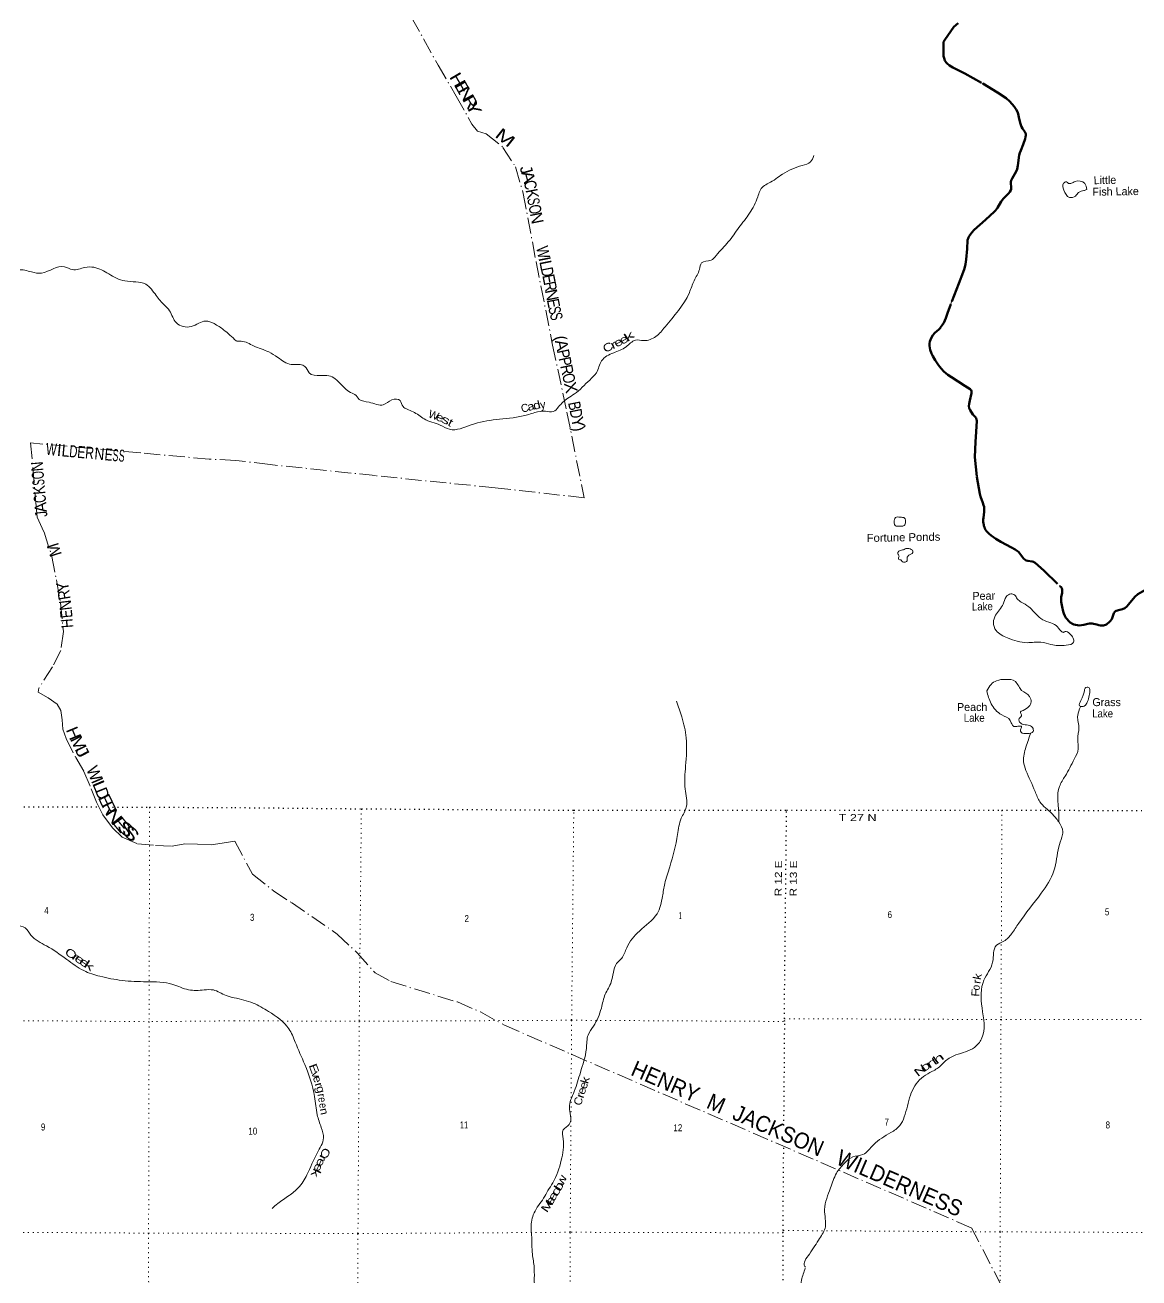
# Model space of a CAD drawing. Header units: feet. Extents: x -248627 to 3, y 0 to 184934.
# Drawn here: x -67034 to -39183, y 123012 to 154333 of the extents above; entities that cross this region are included whole.
import ezdxf
from ezdxf.enums import TextEntityAlignment as Align

# ---------------------------------------------------------------- set-up
doc = ezdxf.new("R2010")
doc.units = ezdxf.units.FT
doc.header["$LTSCALE"] = 80
for name, pattern in [('DOT_DASHED', [7.7, 5, -1.2, 0.3, -1.2]), ('DOTTED', [1.5, 0.3, -1.2]), ('LONG_DASH_SHORT_DASH', [9.9, 6, -1.2, 1.5, -1.2])]:
    doc.linetypes.add(name, pattern=pattern)
for name, color, linetype, lineweight in [('11', 7, 'LONG_DASH_SHORT_DASH', 60), ('39', 7, 'Continuous', 13), ('41', 7, 'Continuous', 13), ('44', 7, 'DOT_DASHED', 13), ('6', 7, 'DOTTED', 25), ('7', 7, 'DOTTED', 13)]:
    doc.layers.add(name, color=color, linetype=linetype, lineweight=lineweight)

msp = doc.modelspace()

# ---------------------------------------------------------------- linework, layer by layer
at = {"layer": '11'}
for points in [[(-43705.08, 154379.32), (-43808.15, 154290.69), (-44035.86, 153960.43), (-44065.93, 153912.04), (-44073.67, 153647.92), (-44066.25, 153559.47), (-44053.55, 153503.73), (-44033.32, 153450.79), (-44003.46, 153398.73), (-43981.48, 153370.64), (-43923.14, 153319.67), (-43837.15, 153270.34), (-43536.51, 153123.61), (-43083.18, 152870.42), (-42718.11, 152644.7), (-42504.06, 152501.62), (-42407.64, 152421.47), (-42300.16, 152298.06), (-42250.22, 152219.8), (-42222.79, 152163.11), (-42204.11, 152110.83), (-42173.75, 151989.64), (-42144.58, 151863.33), (-42120.84, 151791.76), (-42098.4, 151751.12), (-42033.82, 151661.36), (-42019.09, 151630.68), (-42014.49, 151614.16), (-42012.54, 151598.05), (-42012.75, 151571.78), (-42016.39, 151542.14), (-42030.29, 151485.28), (-42080.26, 151343.52), (-42139.48, 151194.65), (-42158.85, 151137.9), (-42173.53, 151081.63), (-42209.72, 150821.59), (-42230.75, 150727.5), (-42251.77, 150674.49), (-42349.78, 150499.01), (-42374.82, 150445.02), (-42384.57, 150415.27), (-42387.63, 150370.85), (-42379.36, 150291.62), (-42377.69, 150256.41), (-42379.62, 150233.46), (-42388.08, 150204.17), (-42410.89, 150167.12), (-42436.78, 150133.68), (-42565.53, 149999.97), (-42628.72, 149922.31), (-42721.66, 149762.09), (-42770.42, 149694.35), (-42790.31, 149673.28), (-43015.92, 149461.31), (-43301.48, 149209.72), (-43363.29, 149148.77), (-43430.66, 149059.09), (-43448.62, 149021.48), (-43466.77, 148953.84)], [(-43466.77, 148953.84), (-43475.33, 148735.6), (-43500.22, 148470.67), (-43517.85, 148357.81), (-43547.91, 148243.35), (-43577.33, 148156.22), (-43687.46, 147868.38), (-43887.93, 147358.13), (-43971.64, 147128.95), (-44014.09, 147006.15), (-44061.05, 146891.88), (-44100.17, 146832), (-44151.28, 146767.27), (-44147.34, 146767.31), (-44190.19, 146720.42), (-44285.1, 146636.12), (-44335.02, 146581.41), (-44379.43, 146507.69), (-44409.91, 146426.08), (-44419.56, 146368.16), (-44418.33, 146311.97), (-44399.38, 146217.09), (-44367.99, 146126.16), (-44334.4, 146053.35), (-44277.46, 145953.72), (-44194.5, 145831.92), (-44129.18, 145749.21), (-44059.81, 145675.17), (-43959.54, 145589.76), (-43871.16, 145528.06), (-43533.44, 145316.78), (-43401.81, 145233.01), (-43378.65, 145208.01), (-43366.13, 145179.22), (-43367.05, 145130.32), (-43408.13, 144947.54), (-43426.13, 144865.07), (-43435.25, 144803.43), (-43429.68, 144757.72), (-43405.55, 144704.58), (-43338.86, 144596.63), (-43273.05, 144526.63), (-43255.65, 144504.74), (-43240.66, 144475.02), (-43237, 144442.38), (-43254.81, 144165.2), (-43270.23, 143911.85), (-43284.7, 143528.05), (-43235.86, 143041.93), (-43160.05, 142614.01), (-43142.21, 142547.62), (-43085.04, 142389.71), (-43066.36, 142330.84), (-43056.75, 142291.35), (-43050.02, 142227.12), (-43053.26, 142162.39), (-43073.08, 142011.08), (-43075.76, 141971.1), (-43075.59, 141936.47), (-43073.76, 141912.94), (-43069.03, 141872.63), (-43063.56, 141838.79), (-43058.7, 141816.05), (-43047.76, 141778.38), (-43035.9, 141748.85), (-43017.01, 141713.97)], [(-43017.01, 141713.97), (-42991.9, 141679.07), (-42961.22, 141643.58), (-42927.72, 141610.76), (-42876.48, 141568.41), (-42762.98, 141489.28), (-42639.42, 141414.53), (-42367.93, 141271.91), (-42275.59, 141218.58), (-42217.17, 141180.47), (-42195.63, 141163), (-42158.8, 141123.11), (-42067.08, 141001.25), (-42031.08, 140966.91), (-42000.36, 140947.95), (-41959.4, 140935.36), (-41854.17, 140920.64), (-41815.79, 140910.26), (-41791.27, 140898.11), (-41775.09, 140885.82), (-41564.66, 140699.45), (-41159.15, 140309.07), (-41128.61, 140276.54), (-41113.76, 140251.96), (-41102.97, 140214.19), (-41101, 140181.42), (-41104.4, 140139.32), (-41124.17, 140028.27), (-41129.86, 139975.5), (-41129.2, 139943.81), (-41124.91, 139915.94), (-41103.61, 139785.58), (-41079.97, 139674.98), (-41062.66, 139621.77), (-41037.15, 139564.31), (-41009.53, 139517.31), (-40973.22, 139468.84), (-40950.71, 139443.98), (-40901.91, 139401.41), (-40843.15, 139365.96), (-40807.48, 139350.94), (-40765.05, 139338.2), (-40720.53, 139329.87), (-40677.45, 139325.95), (-40623.14, 139329.25), (-40561.97, 139342.12), (-40461.81, 139367.59), (-40422.3, 139373.88), (-40388.09, 139375.51), (-40352.91, 139372.77), (-40315.81, 139366.11), (-40238.3, 139345.72), (-40181.77, 139331.14), (-40140.98, 139323.87), (-40101.35, 139321.36), (-40070.71, 139323.6), (-40042.12, 139329.76), (-40016.65, 139339.32), (-39995.3, 139350.6), (-39969.16, 139368.55), (-39939.74, 139394.03), (-39906.18, 139428.7), (-39864.78, 139478.59), (-39850.13, 139508.87), (-39821.77, 139603.92), (-39812.56, 139626.8), (-39791.18, 139659.06), (-39770.11, 139676.94), (-39753.39, 139687.05), (-39722.2, 139700.54), (-39694.44, 139709.06), (-39591.59, 139734.19), (-39539.72, 139755.74), (-39485.31, 139800.39), (-39444.14, 139844.48), (-39282.18, 140041.62), (-39208.95, 140105.86), (-39038.49, 140202.91)]]:
    msp.add_lwpolyline(points, dxfattribs=at)
at = {"layer": '39'}
for points in [[(-47308.34, 151068.93), (-47395.26, 150910.57), (-47599.96, 150821.54), (-48093.62, 150606.22), (-48441.94, 150378.38), (-48578.18, 150300.19), (-48714.34, 150038.37), (-48919.41, 149630.5), (-49185.51, 149268.37), (-49449.69, 148914.33), (-49750.35, 148576.03), (-49882.06, 148453.5), (-50117.28, 148388.34), (-50173.91, 148226.28), (-50303.76, 147942.33), (-50423.37, 147644.37), (-51032.71, 146788.09), (-51263.88, 146545.4), (-51563.24, 146445.23), (-51773.1, 146455.02), (-52007.14, 146286.96), (-52316.07, 146142.29), (-52618.3, 145941.2), (-52749.96, 145639.07), (-52915.3, 145459.66), (-53296.53, 145112.4), (-53464.72, 145005.61), (-53696.16, 144787.13), (-53827.92, 144668.64), (-54019.63, 144678.63), (-54289.47, 144643.36), (-54580.97, 144561.44), (-55255.55, 144469.23), (-55877.25, 144339.27), (-56422.53, 144228.31), (-56653.67, 144334.72), (-57056.75, 144485.65), (-57190.97, 144583.05), (-57483.09, 144731.16), (-57580.62, 144794.66), (-57657, 144947.18), (-57860.9, 144965.11), (-58077.25, 144837.6), (-58432.98, 144904.3), (-58677.81, 144974.24), (-58788.12, 145096.12), (-58859.07, 145127.62), (-59137.99, 145356.6), (-59438.89, 145567.18), (-59652.7, 145568.85), (-59931.84, 145640.43), (-60038.5, 145796.65), (-60154.02, 145845.82), (-60377.88, 145845.37), (-60714.74, 146025.28), (-60942.19, 146162), (-61319.05, 146313.22), (-61626.93, 146428.87), (-61712.95, 146429.66), (-61757.2, 146439.56)], [(-40489.84, 150218.04), (-40538, 150372.89), (-40778.59, 150424.71), (-40868.81, 150377.3), (-40941.38, 150374.48), (-40998.26, 150410.18), (-41070.48, 150377.09), (-41062.49, 150207.68), (-40917.21, 150025.65), (-40770.35, 150057.54), (-40690.75, 150151.25), (-40562.18, 150195.04), (-40489.84, 150218.04)], [(-78594.39, 146785.67), (-78275.36, 146850.07), (-77893.48, 146968.52), (-77757.53, 147102.78), (-77535.57, 147123.45), (-76964.18, 146909.67), (-76812.69, 146948.99), (-76699.65, 146966.37), (-76341.63, 146816.61), (-76020.42, 146584.36), (-75602.9, 146272.77), (-75369.53, 146184.39), (-75184.8, 146056), (-74897.1, 145947.08), (-74480.08, 145879.64), (-74227.49, 145962.66), (-73802.56, 146191.79), (-73306.14, 146244.88), (-72653.77, 146403.84), (-72022.99, 146659.81), (-71663.52, 146740.07), (-71387.64, 146677.64), (-70822.07, 146500.22), (-70420.45, 146549.92), (-70252.35, 146665.8), (-69706.13, 147265.39), (-69285.12, 147512.71), (-69024.66, 147563.38), (-68730.65, 147819.65), (-68487.44, 148013.71), (-67996.15, 148214.13), (-67875.48, 148160.84), (-67588.54, 147930.85), (-67365.78, 148080.66), (-67193.58, 148206.6), (-66873.22, 148160.01), (-66619.29, 148134.05), (-66045.58, 148291.53), (-65848.4, 148219.55), (-65537.5, 148273.92), (-65311.62, 148276.4), (-64941.6, 148110.41), (-64537.35, 147936.12), (-64017.56, 147855.87), (-63755.17, 147569.55), (-63548.96, 147330.03), (-63422.78, 147189.93), (-63251.23, 146890.11), (-62876.72, 146796.73), (-62516.9, 146933.49), (-62309.59, 146869.51), (-62068.55, 146716.52), (-61757.2, 146439.56)], [(-45151.08, 141808.23), (-45278.29, 141820.95), (-45305.24, 141885.23), (-45296.11, 141968.07), (-45266.46, 142020.86), (-45151.61, 142030.2), (-45044.45, 142007.17), (-45020.93, 141890.39), (-45068.42, 141811.16), (-45151.08, 141808.23)], [(-45009.49, 141244.77), (-44874.15, 141226.09), (-44833.31, 141182.15), (-44868.8, 141111.13), (-44932.99, 141080.15), (-44978.53, 141007), (-44973.92, 140956.6), (-45029.81, 140905.54), (-45108.75, 140930.9), (-45135.32, 140960.87), (-45185.82, 140968.39), (-45192.4, 141014.73), (-45178.75, 141055.24), (-45209.72, 141117.45), (-45190.24, 141178.2), (-45093.82, 141211.56), (-45009.49, 141244.77)], [(-41801.21, 139657.4), (-41939.39, 139791.48), (-42124.26, 139908.49), (-42226.06, 139992.12), (-42287.57, 140080.23), (-42384.78, 140115.48), (-42498.89, 140041.57), (-42579.47, 139857.05), (-42765.85, 139578.53), (-42820.28, 139400.35), (-42753.41, 139197.28), (-42468.97, 139014.77), (-41975.47, 138893.1), (-41634.77, 138904.93), (-41381.98, 138845.17), (-41002.64, 138829.18), (-40817.95, 138903.87), (-40829.21, 139006.66), (-40911.12, 139114.72), (-41028.75, 139171.94), (-41066.84, 139151.34), (-41123.62, 139178.97), (-41254.37, 139324.83), (-41438.83, 139405.53), (-41633.46, 139494.18), (-41801.21, 139657.4)], [(-42988.98, 137692.33), (-42879.12, 137847.91), (-42743.06, 137942.24), (-42517.55, 137975), (-42272.93, 137923.22), (-42188.86, 137803.07), (-42116.36, 137695.01)], [(-42988.98, 137692.33), (-42877.26, 137367.37), (-42614.03, 137090.15), (-42399.75, 136949.9), (-42365.13, 136865.32), (-42316.48, 136800.98), (-42207.62, 136803.49), (-42118.87, 136793.8), (-42144.76, 136715), (-42126.36, 136652.54), (-41981.07, 136622.94), (-41826.04, 136674.08), (-41844.58, 136772.85), (-41955.71, 136830.86), (-42098.96, 136856.43), (-42179.92, 136932.73), (-42178.17, 136999.32), (-42135.98, 137035.82), (-42118.05, 137088.36), (-42146.53, 137150.77), (-42080.19, 137199.49), (-41933.42, 137301.03), (-41877.42, 137412.25), (-41918.3, 137547.24), (-42116.36, 137695.01)], [(-40546.51, 137691.17), (-40633.6, 137448.14), (-40671.36, 137312.8), (-40580.57, 137297.07), (-40484.14, 137384.26), (-40436.34, 137527.72), (-40407.68, 137691.17)], [(-40546.51, 137691.17), (-40530.49, 137754.8), (-40478.38, 137783.63), (-40420.77, 137748.26), (-40407.68, 137691.17)], [(-50744.58, 137432.64), (-50613.93, 137035.78), (-50502.93, 136513.75), (-50518.23, 135811.59), (-50527.98, 135234.54), (-50499.94, 134784.77), (-50625.81, 134501.74), (-50716.91, 134097.83), (-50915.23, 133287.92), (-51038.55, 132871.75), (-51095.72, 132552.73), (-51233.06, 132116.32), (-51674.86, 131684.6), (-51989.69, 131263.53), (-52115.65, 131004.72), (-52242.12, 130868.97), (-52375.34, 130410.4), (-52527.32, 130103.05), (-52624.71, 129759.63), (-52824.48, 129304.79), (-52954.63, 129084.29), (-52999.63, 128745.15), (-53148.41, 128147.29), (-53301.74, 127676.52), (-53425.11, 127274.48), (-53394.02, 127066.82), (-53429.44, 126850.79), (-53576.05, 126712.93), (-53581.19, 126486.95), (-53625.39, 125954.13), (-53840.85, 125390.27), (-53959.01, 125196.05), (-54069.13, 125005.91), (-54307.54, 124635.63), (-54380.64, 124266.09), (-54361.13, 123929.26), (-54353.95, 123652.89), (-54308.22, 123314.16), (-54287.59, 122702.95), (-54070.94, 121979.64), (-53931.25, 121342.75), (-53635.34, 120464.45), (-53634.19, 120182.01), (-53838.62, 119882.49), (-53865.36, 119740.98)], [(-40640.29, 137289.54), (-40714.75, 137076.55), (-40708.17, 136945.45), (-40685.31, 136778.1), (-40714.3, 136469.29), (-40701.25, 136235.32), (-40799.02, 135982.69), (-41029.14, 135555.95), (-41169.24, 135301.11), (-41210.63, 135066.89), (-41188.8, 134657.44), (-41187.81, 134413.33)], [(-41884.73, 136642.76), (-42007.91, 136281.86), (-42066.95, 135924.49), (-42007.57, 135700.82), (-41779.62, 135175.28), (-41659.61, 134915.57), (-41364.08, 134626.38), (-41187.82, 134415.24)], [(-41187.81, 134413.33), (-41083.98, 134165.64), (-41111.65, 134030.34), (-41185.27, 133789.93), (-41309.86, 133192.18), (-41626.13, 132629.89), (-42189.61, 131876.82), (-42365.98, 131617.79), (-42560.8, 131433.31), (-42743.84, 131327.57), (-42840.91, 130903.46), (-43060.86, 130454.58), (-43106.46, 129768.42), (-43117.41, 128989.61), (-43295.97, 128774.95), (-43760.94, 128585.22), (-44018.41, 128438.79), (-44173.04, 128286.78), (-44410.36, 128144.48), (-44619.48, 128006.34), (-44898.01, 127583.42), (-44971.49, 127308.71), (-45051.03, 127035.99), (-45159.05, 126825.68), (-45386.14, 126645.09), (-45822.42, 126342.51), (-46085.54, 126097.2), (-46339.33, 126037.54), (-46546.34, 125877.22), (-46744.94, 125630.19), (-46892.63, 125260.32), (-47043.68, 124724.99), (-47024.57, 124487.02), (-47021.77, 124293.35), (-47167.76, 124000.15), (-47424.23, 123607.59), (-47533.87, 123300.44), (-47519.67, 123284.02)], [(-69060.76, 132888.68), (-68798.5, 132755.82), (-68582.52, 132738.27), (-68381.77, 132577.52), (-68082.14, 132406.03), (-67595.07, 131918.46), (-67268.53, 131831.58), (-67032.75, 131761.42), (-66888.71, 131580.85), (-66500.94, 131313.93), (-65992.52, 130975.58), (-65566.49, 130694.29), (-65161.58, 130554.41), (-64608.94, 130449.92), (-63995.18, 130415.67), (-63341.25, 130350.88), (-62944.38, 130215.09), (-62558.63, 130210.58), (-62326.34, 130211.09), (-62008.3, 130069.76), (-61801.71, 130015.8)], [(-61803.79, 130016.34), (-61333, 129881.62), (-60947.07, 129673.54), (-60437.23, 129240.07), (-60278.62, 128905.88), (-60040.46, 128348.11), (-59795.27, 127548.27), (-59728.89, 127090.6), (-59626.78, 126770.28), (-59573.31, 126512.28), (-59729.04, 126134.3), (-59984.9, 125592.45), (-60201.32, 125264.64), (-60432.38, 125069.91), (-60715.85, 124870.91), (-60854.47, 124749.24)], [(-47525.63, 123258.11), (-47619.17, 122957.07), (-47700.1, 122531.01), (-47829.37, 122092.63), (-47800.35, 121897.06), (-47792.98, 121572.28), (-47965.6, 121383.87), (-48073.42, 121123.12), (-48243.24, 120741.05), (-48363.41, 120544.81), (-48440.96, 120463.17)]]:
    msp.add_spline(points, degree=3, dxfattribs=at)
at = {"layer": '44'}
for points in [[(-57668.14, 155063.78), (-56707.69, 153332.92), (-56252.97, 152556.66), (-55863.3, 151856.15), (-55723.58, 151680.26), (-55503.2, 151611.76), (-55084.39, 151275.6), (-54771.23, 150790.16), (-54576.4, 150123.42), (-54256.42, 148414.24), (-53842.77, 146334.47), (-53485.91, 144656.87), (-53055.28, 142516.31), (-55281.53, 142764.24), (-58270.52, 143068.3), (-60907.34, 143345.84), (-61763.41, 143447.76)], [(-43705.08, 154379.32), (-43808.15, 154290.69), (-44035.86, 153960.43), (-44065.93, 153912.04), (-44073.67, 153647.92), (-44066.25, 153559.47), (-44053.55, 153503.73), (-44033.32, 153450.79), (-44003.46, 153398.73), (-43981.48, 153370.64), (-43923.14, 153319.67), (-43837.15, 153270.34), (-43536.51, 153123.61), (-43083.18, 152870.42), (-42718.11, 152644.7), (-42504.06, 152501.62), (-42407.64, 152421.47), (-42300.16, 152298.06), (-42250.22, 152219.8), (-42222.79, 152163.11), (-42204.11, 152110.83), (-42173.75, 151989.64), (-42144.58, 151863.33), (-42120.84, 151791.76), (-42098.4, 151751.12), (-42033.82, 151661.36), (-42019.09, 151630.68), (-42014.49, 151614.16), (-42012.54, 151598.05), (-42012.75, 151571.78), (-42016.39, 151542.14), (-42030.29, 151485.28), (-42080.26, 151343.52), (-42139.48, 151194.65), (-42158.85, 151137.9), (-42173.53, 151081.63), (-42209.72, 150821.59), (-42230.75, 150727.5), (-42251.77, 150674.49), (-42349.78, 150499.01), (-42374.82, 150445.02), (-42384.57, 150415.27), (-42387.63, 150370.85), (-42379.36, 150291.62), (-42377.69, 150256.41), (-42379.62, 150233.46), (-42388.08, 150204.17), (-42410.89, 150167.12), (-42436.78, 150133.68), (-42565.53, 149999.97), (-42628.72, 149922.31), (-42721.66, 149762.09), (-42770.42, 149694.35), (-42790.31, 149673.28), (-43015.92, 149461.31), (-43301.48, 149209.72), (-43363.29, 149148.77), (-43430.66, 149059.09), (-43448.62, 149021.48), (-43466.77, 148953.84)], [(-43466.77, 148953.84), (-43485.67, 148620.75), (-43530.99, 148300.81), (-43925.78, 147259.71), (-44043.72, 146927.98), (-44136.93, 146785.02), (-44307.18, 146614.54), (-44386.4, 146492.84), (-44420.4, 146347.59), (-44382.24, 146163.18), (-44278.39, 145955.2), (-44096.52, 145712.63), (-43894.63, 145543.62), (-43516.53, 145304.88), (-43376.62, 145204.9), (-43364.45, 145159.4), (-43432.91, 144770.42), (-43369.76, 144646.58), (-43242.84, 144481.14), (-43239.57, 144386.97), (-43285.5, 143640.84), (-43260.51, 143234.51), (-43173.43, 142683.07), (-43072.57, 142352.01), (-43049.97, 142221.82), (-43075.18, 141929.1), (-43030.6, 141737.91), (-42911.81, 141596.78), (-42732.32, 141469.33), (-42274.97, 141218.2), (-42184.29, 141152.05), (-42034.93, 140970.01), (-41968.86, 140937.47), (-41800.45, 140903.4), (-41529.25, 140666.77), (-41139.7, 140289.19), (-41102.7, 140212.25), (-41113.42, 140086.55), (-41128.04, 139933.67), (-41058.78, 139611.75), (-40979.99, 139477.06), (-40855.31, 139372.11), (-40669.34, 139325.77), (-40382.8, 139375.37), (-40106.34, 139321.37), (-40000.69, 139347.47), (-39877.54, 139460.98), (-39809.16, 139633.53), (-39752.05, 139687.76), (-39537.78, 139756.89), (-39430.62, 139860.41), (-39257.25, 140066.28), (-39071.72, 140184.62)], [(-61763.41, 143447.76), (-62426.64, 143481.61), (-64138.02, 143635.75), (-66894.22, 143885.19), (-66767.23, 142395.49), (-66727.26, 142031.96), (-66557.16, 141657.53), (-66364.2, 141050.9), (-66251.12, 140460.11), (-66147.6, 139889.68), (-66075.45, 139172.85), (-66140.25, 138698.76), (-66343.93, 138292.18), (-66691.68, 137755.76)], [(-66691.68, 137755.76), (-66708.03, 137653.35), (-66453.98, 137517.99), (-66232.68, 137354.92), (-66142.52, 137194.02), (-66104, 136961.33), (-66089.69, 136729.04), (-66006.75, 136497.64), (-65768.41, 136023.54), (-65562.32, 135673.06), (-65379.8, 135240.25), (-65246.05, 134909.13), (-65091.99, 134585.74), (-64849.12, 134262.91), (-64606.76, 134030.89), (-64224.09, 133863.13), (-63774.73, 133823.42), (-63359.29, 133806.47), (-63035.41, 133865.69), (-62718.7, 133858.44), (-62380.03, 133836.7), (-62106.89, 133878.6), (-61789.61, 133927.32)], [(-61789.61, 133927.32), (-61347.68, 133101.93), (-60822.76, 132685.12), (-60373.89, 132395.21), (-59228.83, 131609.99), (-58730.48, 131136.76), (-58282.79, 130637.31), (-57888.06, 130419.9), (-56222.27, 129910.96), (-55647.92, 129661.4), (-55045.76, 129329.25), (-43371.41, 124265.63), (-41470.81, 120597.64)]]:
    msp.add_lwpolyline(points, dxfattribs=at)
at = {"layer": '6'}
for points in [[(-80770.66, 134781.09), (-74587.72, 134807.67), (-69227.12, 134799.2), (-65163.43, 134785.25)], [(-64845.2, 134784.16), (-63921.14, 134780.99), (-61787.28, 134771.29)], [(-61787.28, 134771.29), (-58624.88, 134739.92), (-53314.18, 134705.45), (-47993.55, 134709.36), (-42610.4, 134707.5), (-37583.47, 134692.23)], [(-48060.15, 126821.64), (-48038.6, 129423.29), (-48048.96, 129491.84), (-47993.55, 134709.36)], [(-48144.39, 91805.44), (-48145.37, 92042.68), (-48145.66, 92264.42), (-48159.97, 97275.84), (-48151.25, 97610.78), (-48137.03, 102543.64), (-48138.53, 102914.86), (-48125.65, 108178.58), (-48125.92, 108245.16), (-48125.1, 113500.76), (-48127.32, 113549.17), (-48092.28, 118819.05), (-48088.49, 118877.57), (-48077.61, 124139.27), (-48081.88, 124197.76), (-48064.28, 126322.66)]]:
    msp.add_lwpolyline(points, dxfattribs=at)
at = {"layer": '7'}
for points in [[(-63921.14, 134780.99), (-63932.17, 129418.17), (-63944.63, 124132.05), (-63938.93, 118843.8), (-63959.28, 114665.45)], [(-58624.88, 134739.92), (-58677.89, 129427.59), (-58710.71, 124109.3), (-58723.48, 118817.33), (-58740.15, 113493.06), (-58771.03, 108192.94), (-58784.85, 103002.97), (-58413.54, 100100.33), (-58393.28, 97731.64)], [(-53336.96, 91817.15), (-53348.87, 92144.03), (-53273.18, 97331.37), (-53465.87, 102576.01), (-53444.17, 108152.49), (-53439.77, 113519.07), (-53419.06, 118841.34), (-53404.36, 124153.5), (-53367.46, 129459.7), (-53314.18, 134705.45)], [(-42610.4, 134707.5), (-42631.46, 129471.98), (-42652.23, 124163.83), (-42658.89, 118857.76), (-42681.67, 113549.61), (-42639.74, 108193.33), (-42662.54, 102889.2), (-42653.09, 97587.25), (-42659.6, 92242.85), (-42662.24, 91794.37)], [(-61801.95, 129439.82), (-63932.17, 129418.17), (-69219.79, 129460.48), (-74545.82, 129499), (-80039.98, 129474.02), (-85398.34, 129510.73), (-90700.47, 129504.69), (-92702.7, 129564.99)], [(-61801.95, 129439.82), (-58677.89, 129427.59), (-53371.46, 129453.63), (-48038.6, 129423.29)], [(-48048.96, 129491.84), (-42631.46, 129471.98), (-37294.69, 129473.94), (-33171.85, 129428.39)], [(-92724.59, 124259.44), (-90722.97, 124226.71), (-85399.04, 124178.11), (-80048.56, 124167.69), (-74560.67, 124164.45), (-69240.41, 124164.32), (-63944.63, 124132.05), (-61816.56, 124129.86)], [(-48077.61, 124139.27), (-53404.36, 124153.5), (-58708.74, 124119.4), (-61816.56, 124129.86)], [(-30908.26, 124097.82), (-31986.59, 124125.35), (-37303.26, 124139.62), (-42652.23, 124163.83), (-48081.88, 124197.76)]]:
    msp.add_lwpolyline(points, dxfattribs=at)

# ---------------------------------------------------------------- texts
at = {"layer": '41'}
for s, p in [('Little', (-40313.58, 150353.94)), ('Fish Lake', (-40343.88, 150063.8)), ('Pear', (-43343.81, 139960.43))]:
    msp.add_text(s, height=200, rotation=1, dxfattribs=at).set_placement(p)
for s, rotation, width, p in [('k', 34.427, 1.85, (-51876.72, 146474.38)), ('C', 28.26, 1.3, (-52414.65, 146191.3)), ('r', 25.173, 1.5, (-52279.72, 146253.84)), ('e', 25.013, 1.35, (-52162.71, 146314.6)), ('e', 29.551, 1.45, (-52016.14, 146387.17)), ('a', 16.104, 1.2, (-54361.67, 144705.71)), ('d', 14.025, 1.25, (-54215.38, 144734.79)), ('e', 338.352, 1.25, (-56697.17, 144433.38)), ('s', 333.475, 1.6, (-56560.26, 144374.27)), ('t', 331.873, 1.35, (-56439.5, 144309.9)), ('C', 326.363, 1.4, (-65949.75, 131043.21)), ('r', 326.415, 1.8, (-65823.99, 130959.7)), ('e', 326.415, 1.6, (-65721.83, 130892.67)), ('e', 326.715, 1.6, (-65602.78, 130813.81)), ('k', 326.715, 1.8, (-65484.89, 130737.15)), ('k', 78.543, 1.15, (-43122.73, 130527.59)), ('o', 81.485, 0.9, (-43164.47, 130258.3)), ('r', 80.654, 1.05, (-43140.99, 130402.64)), ('F', 86.485, 1.15, (-43170.87, 130133.07)), ('r', 33.699, 1.8, (-44356.04, 128279.37)), ('t', 34.196, 1.55, (-44242.9, 128352.56)), ('h', 36.898, 1.8, (-44136.99, 128423.16)), ('E', 290.384, 1.4, (-59901.74, 128210.06)), ('v', 288.095, 1.2, (-59854.89, 128064.7)), ('N', 37.743, 1.6, (-44592.76, 128123.37)), ('o', 35.142, 1.65, (-44469.11, 128215.78)), ('e', 286.106, 1.1, (-59818, 127951.46)), ('g', 284.305, 1.2, (-59738.1, 127699.06)), ('r', 286.106, 1.25, (-59780.87, 127813.45)), ('k', 73.864, 1.25, (-52934.57, 127931.34)), ('e', 72.059, 1.15, (-52976.91, 127797.05)), ('r', 280.223, 1.05, (-59716.83, 127559.15)), ('e', 276.018, 0.85, (-59698.51, 127456.86)), ('C', 72.331, 1.05, (-53105.92, 127401.03)), ('r', 71.861, 1.3, (-53059.47, 127543.42)), ('e', 71.861, 1.15, (-53022.51, 127658.84)), ('e', 276.018, 0.85, (-59675.23, 127311.2)), ('n', 281.138, 1.1, (-59651.46, 127156.6)), ('C', 244.223, 1.25, (-59615.21, 126179.49)), ('e', 245.223, 1.35, (-59725.47, 125935.36)), ('r', 245.223, 1.5, (-59671.72, 126049.81)), ('k', 244.398, 1.55, (-59850.6, 125678.86)), ('e', 245.223, 1.35, (-59787.97, 125805.83)), ('d', 58.655, 1.7, (-53669.96, 125140.06)), ('o', 61.47, 1.45, (-53604.13, 125254.27)), ('w', 65.851, 1.35, (-53529.11, 125414.47)), ('M', 55.559, 1.4, (-53898.5, 124756.66)), ('e', 59.949, 1.5, (-53819.26, 124890.04)), ('a', 59.897, 1.6, (-53749.42, 125010.49))]:
    msp.add_text(s, height=200, rotation=rotation, dxfattribs=dict(at, width=width)).set_placement(p, align=Align.CENTER)
for s, rotation, p in [('W', 340.201, (-56849.97, 144489.81)), ('C', 13.392, (-54515.39, 144663.42)), ('y', 8.862, (-54073.74, 144749.21))]:
    msp.add_text(s, height=200, rotation=rotation, dxfattribs=at).set_placement(p, align=Align.CENTER)
for s, width, p in [('Fortune Ponds', 1.05, (-45988.78, 141411.19)), ('Lake', 0.9, (-43356.8, 139696.27))]:
    msp.add_text(s, height=200, rotation=1, dxfattribs=dict(at, width=width)).set_placement(p)
for s, p in [('Grass', (-40347.33, 137306.9)), ('Peach', (-43731.38, 137184.46))]:
    msp.add_text(s, height=200, dxfattribs=at).set_placement(p)
at = {"layer": '41', "width": 0.9}
for p in [(-40352.04, 137024.36), (-43561.94, 136916.05)]:
    msp.add_text('Lake', height=200, dxfattribs=at).set_placement(p)
at = {"layer": '44'}
for s, rotation, width, p in [('H', 300.361, 1.3, (-56341.45, 152876.74)), ('E', 299.086, 1.25, (-56241.68, 152707.32)), ('N', 299.086, 1.35, (-56138.84, 152531.3)), ('R', 299.086, 1.25, (-56029.76, 152338.9)), ('Y', 299.086, 1.35, (-55946.97, 152187.18)), ('M', 321.248, 1.45, (-55120.42, 151403.26)), ('A', 284.914, 1.15, (-54590.94, 150498.25)), ('C', 281.44, 0.8, (-54542.54, 150306.15)), ('K', 281.322, 0.95, (-54498.19, 150085.5)), ('S', 278.66, 0.65, (-54464.52, 149900.6)), ('O', 280.604, 0.75, (-54425.89, 149699.92)), ('W', 281.249, 0.8, (-54226.15, 148625.19)), ('D', 281.249, 0.8, (-54117.74, 148132.46)), ('E', 281.249, 0.85, (-54080.42, 147958.44)), ('R', 281.249, 0.85, (-54043.31, 147771.7)), ('E', 281.249, 0.85, (-53966.25, 147347.5)), ('S', 281.249, 0.7, (-53933.76, 147175.05)), ('S', 281.249, 0.7, (-53894.52, 147021.2)), ('A', 282.009, 1.05, (-53758.31, 146299.9)), ('P', 282.009, 0.85, (-53711.66, 146080.59)), ('P', 282.009, 0.85, (-53671.15, 145890.15)), ('R', 282.009, 0.9, (-53627.44, 145684.69)), ('O', 282.009, 0.8, (-53582.02, 145471.14)), ('X', 282.009, 1.05, (-53533.89, 145244.89)), ('B', 281.375, 0.8, (-53437.16, 144783.81)), ('D', 281.375, 0.8, (-53398.28, 144590.62)), (')', 281.375, 0.95, (-53323.12, 144216.96)), ('W', 354.829, 0.7, (-66388.24, 143577.76)), ('L', 354.829, 0.9, (-66031.05, 143544.04)), ('D', 354.829, 0.7, (-65838.17, 143526.21)), ('E', 354.829, 0.75, (-65639.75, 143507.2)), ('R', 354.829, 0.75, (-65432.29, 143491.85)), ('N', 354.829, 0.85, (-65186.93, 143466.42)), ('E', 354.829, 0.75, (-64955.91, 143446.74)), ('S', 354.829, 0.55, (-64784.85, 143431.01)), ('S', 354.829, 0.55, (-64629.15, 143418.8)), ('N', 94.872, 0.85, (-66582.69, 143310.9)), ('O', 94.872, 0.65, (-66565.62, 143095.23)), ('S', 94.872, 0.55, (-66550.63, 142913.04)), ('K', 95.434, 0.85, (-66536.29, 142722.39)), ('C', 94.872, 0.7, (-66514.99, 142501.94)), ('A', 95.702, 0.95, (-66495.11, 142289.81)), ('J', 96.274, 0.75, (-66480.49, 142123.16)), ('Y', 100.286, 0.95, (-65945.54, 140311.94)), ('R', 99.231, 0.85, (-65913.82, 140111.66)), ('N', 96.603, 0.9, (-65877.22, 139846.59)), ('E', 95.748, 0.75, (-65855.38, 139625.76)), ('H', 94.823, 0.8, (-65834.37, 139389.55)), ('H', 292.445, 1.1, (-65956.99, 136570.32)), ('M', 295.484, 1.15, (-65833.97, 136308.12)), ('J', 297.991, 1.35, (-65734.61, 136096.18)), ('W', 292.866, 0.95, (-65441.33, 135566.31)), ('L', 292.866, 1.3, (-65305.02, 135243.08)), ('E', 295.473, 1.2, (-65150.98, 134878.39)), ('R', 296.088, 1.15, (-65060.4, 134690.7)), ('N', 303.156, 1.45, (-64931.62, 134465.04)), ('E', 309.429, 1.55, (-64760.52, 134260.59)), ('S', 316.249, 1.55, (-64611.06, 134126.49)), ('S', 316.249, 1.55, (-64494.54, 134023.3))]:
    msp.add_text(s, height=300, rotation=rotation, dxfattribs=dict(at, width=width)).set_placement(p, align=Align.CENTER)
for s, rotation, p in [('J', 286.289, (-54642.46, 150674.86)), ('N', 281.361, (-54384.75, 149479.34)), ('I', 281.249, (-54186.13, 148453.6)), ('L', 281.249, (-54155.05, 148308.78)), ('N', 281.249, (-54008.18, 147556.09)), ('(', 282.009, (-53794.89, 146471.86)), ('Y', 281.375, (-53355.47, 144377.74)), ('I', 354.829, (-66191.16, 143560.16)), ('M', 107.645, (-66162.58, 141258.04)), ('I', 292.866, (-65366.52, 135388.92)), ('D', 291.995, (-65234.84, 135065.56))]:
    msp.add_text(s, height=300, rotation=rotation, dxfattribs=at).set_placement(p, align=Align.CENTER)
at = {"layer": '44', "width": 0.95}
msp.add_text('HENRY  M  JACKSON   WILDERNESS', height=400, rotation=336.552, dxfattribs=at).set_placement((-51915.62, 128093.47))
at = {"layer": '6'}
for s, rotation, width, p in [('T 27 N', 359.98, 1.35, (-46690.75, 134433.91)), ('R 12 E', 89.392, 1.25, (-48116.45, 132553.14)), ('R 13 E', 89.392, 1.25, (-47741.47, 132549.25))]:
    msp.add_text(s, height=175, rotation=rotation, dxfattribs=dict(at, width=width)).set_placement(p)
at = {"layer": '7'}
for s, width, p in [('4', 0.85, (-66555.4, 132109.53)), ('6', 0.85, (-45468.28, 132008.46)), ('5', 0.85, (-40034.02, 132076.04)), ('3', 0.85, (-61408.71, 131939.49)), ('2', 0.85, (-56046.44, 131908)), ('1', 0.4, (-50683.54, 131986.2)), ('9', 0.85, (-66637.1, 126698.28)), ('11', 0.65, (-56159.11, 126749.38)), ('12', 0.85, (-50821.65, 126679.13)), ('7', 0.85, (-45543.87, 126820.97)), ('8', 0.85, (-40015.98, 126750.07)), ('10', 0.85, (-61450.04, 126594.61))]:
    msp.add_text(s, height=175, dxfattribs=dict(at, width=width)).set_placement(p)

doc.saveas('drawing.dxf')
